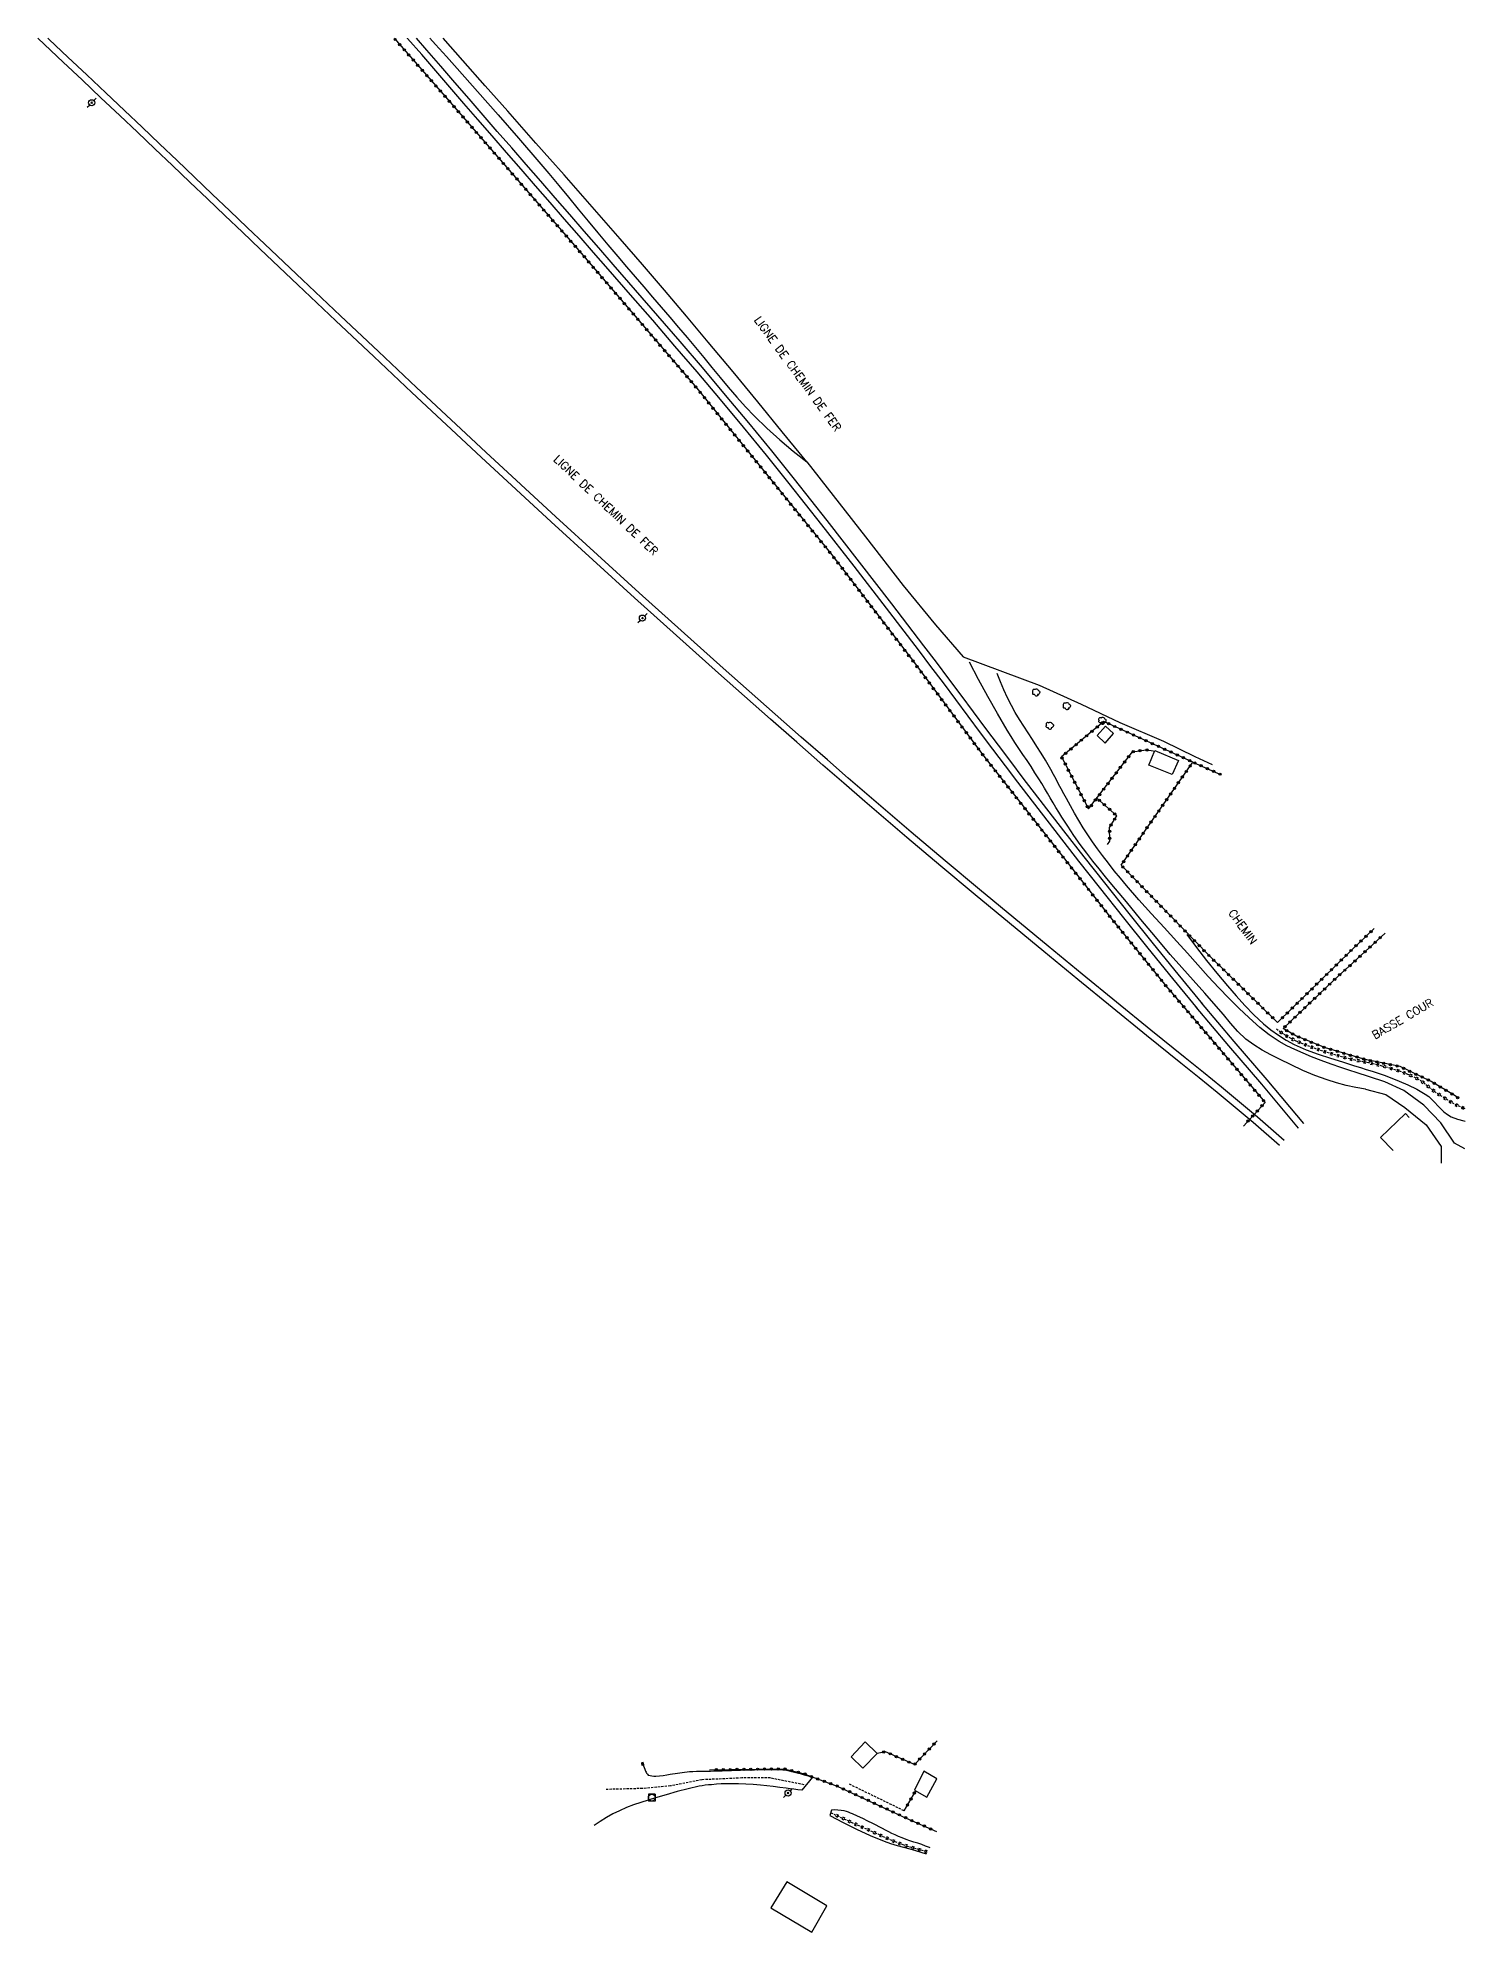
# Model space of a CAD drawing. Header units: millimetres. Extents: x 113000 to 114000, y 153000 to 154000.
# Drawn here: x 113687.9 to 114000, y 153585.7 to 154000.1 of the extents above; entities that cross this region are included whole.
import ezdxf
from ezdxf.enums import TextEntityAlignment as Align

# ---------------------------------------------------------------- set-up
doc = ezdxf.new("R2010")
doc.units = ezdxf.units.MM
doc.linetypes.add('DASHED', pattern=[0.75, 0.5, -0.25])
doc.layers.get('0').update_dxf_attribs({"linetype": 'CONTINUOUS'})
for name, color, linetype in [('W0001', 6, 'DASHED'), ('W0008', 7, 'CONTINUOUS'), ('W0017', 7, 'CONTINUOUS'), ('W0071', 7, 'CONTINUOUS'), ('W0101', 7, 'CONTINUOUS'), ('W0104', 1, 'CONTINUOUS'), ('W0112', 1, 'DASHED'), ('W0120', 7, 'CONTINUOUS'), ('W0211', 2, 'CONTINUOUS'), ('W0214', 2, 'CONTINUOUS'), ('W0220', 5, 'DASHED'), ('W0300', 7, 'CONTINUOUS'), ('W0323', 7, 'CONTINUOUS'), ('W0330', 7, 'CONTINUOUS'), ('W0401', 7, 'CONTINUOUS'), ('W0420', 7, 'CONTINUOUS'), ('W0473', 7, 'CONTINUOUS'), ('W0700', 7, 'CONTINUOUS'), ('W0989', 7, 'CONTINUOUS')]:
    doc.layers.add(name, color=color, linetype=linetype)
doc.styles.get("Standard").update_dxf_attribs({"font": 'romans.shx', "width": 0.85})

# ---------------------------------------------------------------- blocks, each defined once
blk = doc.blocks.new('T473')
for p, q in [((-0.166667, 0.166667), (0.166667, -0.166667)), ((-0.166667, -0.166667), (0.166667, 0.166667)), ((0.500001, 0.500001), (1.000002, 1.000002)), ((-1.000002, -1.000002), (-0.500001, -0.500001))]:
    blk.add_line(p, q)
blk.add_ellipse((0, 0), major_axis=(0.471405, 0.471405), ratio=1, start_param=5.4977871438, end_param=11.780972451)
blk = doc.blocks.new('T300')
for p, q in [((-0.8, 0.51), (-0.86, 0.34)), ((-0.86, 0.34), (-0.86, 0.17)), ((-0.86, 0.17), (-0.74, 0.06)), ((-0.69, 0.63), (-0.8, 0.51)), ((-0.8, -0.06), (-0.74, 0.06)), ((-0.74, 0.06), (-0.69, 0.11)), ((-0.57, 0.69), (-0.69, 0.63)), ((-0.46, 0.69), (-0.57, 0.69)), ((-0.29, 0.63), (-0.46, 0.69)), ((-0.29, 0.63), (-0.17, 0.74)), ((-0.23, 0.57), (-0.29, 0.63)), ((-0.17, 0.74), (-0.06, 0.8)), ((-0.06, 0.8), (0.06, 0.8)), ((0.06, 0.8), (0.23, 0.74)), ((0.23, 0.74), (0.34, 0.63)), ((0.34, 0.63), (0.4, 0.51)), ((0.46, 0.46), (0.34, 0.46)), ((0.4, 0.51), (0.4, 0.46)), ((0.57, 0.4), (0.46, 0.46)), ((0.57, 0.4), (0.69, 0.29)), ((0.69, 0.29), (0.74, 0.17)), ((0.74, 0.06), (0.69, -0.17)), ((0.74, 0.17), (0.74, 0.06)), ((-0.8, -0.17), (-0.8, -0.06)), ((-0.8, -0.23), (-0.8, -0.17)), ((-0.74, -0.34), (-0.8, -0.23)), ((-0.69, -0.4), (-0.74, -0.34)), ((-0.51, -0.46), (-0.69, -0.4)), ((-0.4, -0.46), (-0.51, -0.46)), ((-0.4, -0.46), (-0.34, -0.46)), ((-0.34, -0.46), (-0.34, -0.4)), ((-0.34, -0.51), (-0.34, -0.46)), ((-0.29, -0.63), (-0.34, -0.51)), ((-0.17, -0.74), (-0.29, -0.63)), ((-0.06, -0.8), (-0.17, -0.74)), ((0.06, -0.8), (-0.06, -0.8)), ((0.17, -0.74), (0.06, -0.8)), ((0.23, -0.69), (0.17, -0.74)), ((0.29, -0.46), (0.23, -0.46)), ((0.29, -0.63), (0.23, -0.69)), ((0.46, -0.4), (0.29, -0.46)), ((0.34, -0.51), (0.29, -0.63)), ((0.34, -0.51), (0.34, -0.46)), ((0.57, -0.34), (0.46, -0.4)), ((0.63, -0.29), (0.57, -0.34)), ((0.69, -0.17), (0.63, -0.29))]:
    blk.add_line(p, q)
blk = doc.blocks.new('T420')
for p, q in [((0.75, 0.75), (-0.75, 0.75)), ((-0.75, 0.75), (-0.75, -0.75)), ((0.75, 0.75), (0.75, -0.75)), ((0.75, -0.75), (-0.75, -0.75))]:
    blk.add_line(p, q)
blk.add_ellipse((0, 0), major_axis=(-0.53, 0.53), ratio=1, start_param=3.926991, end_param=10.210176)
blk = doc.blocks.new('T401')
for p, q in [((-0.3, 0.3), (0, 0.3)), ((-0.3, -0.25), (-0.3, 0.3)), ((-0.3, 0.15), (0, 0.15)), ((-0.3, 0), (0, 0)), ((0, 0.3), (0, -0.25)), ((-0.3, -0.15), (0, -0.15)), ((-0.3, -0.25), (-0.3, -0.3)), ((-0.3, -0.3), (0, -0.3)), ((0, -0.3), (0, -0.25))]:
    blk.add_line(p, q)
blk = doc.blocks.new('t323o')
at = {"color": 0, "linetype": 'Continuous'}
for radius in [0.25, 0.15]:
    blk.add_circle((0, 0), radius, dxfattribs=at)
blk = doc.blocks.new('t220o')
at = {"color": 0, "linetype": 'Continuous'}
for p, q in [((-0.25, 0.25), (0.25, 0.25)), ((-0.25, -0.25), (0.25, -0.25))]:
    blk.add_line(p, q, dxfattribs=at)

msp = doc.modelspace()

# ---------------------------------------------------------------- linework, layer by layer
at = {"layer": 'W0001'}
msp.add_lwpolyline([(113855.44, 153617.96), (113848.05, 153619.44), (113841.87, 153619.44), (113833.07, 153619.05), (113826.21, 153617.7), (113820.12, 153617.14), (113812.17, 153616.93)], dxfattribs=at)
at = {"layer": 'W0008'}
for points in [[(113820.28, 153622.43), (113820.34, 153622.13), (113820.45, 153621.73), (113820.59, 153621.34), (113820.76, 153620.96), (113820.88, 153620.73), (113821.02, 153620.51), (113821.18, 153620.29), (113821.35, 153620.09)], [(113854.98, 153616.76), (113854.11, 153616.87), (113853.24, 153616.98), (113852.37, 153617.09), (113851.5, 153617.2), (113850.11, 153617.39), (113848.72, 153617.57), (113847.32, 153617.75), (113845.93, 153617.89), (113844.31, 153618.01), (113842.7, 153618.1), (113841.08, 153618.16), (113839.46, 153618.18), (113838.4, 153618.17), (113837.33, 153618.13), (113836.27, 153618.07), (113835.2, 153617.98), (113834.52, 153617.92), (113833.85, 153617.84), (113833.17, 153617.75), (113832.5, 153617.63), (113830.08, 153617.1), (113827.68, 153616.47), (113825.3, 153615.79), (113822.93, 153615.08), (113821.33, 153614.6), (113819.74, 153614.11), (113818.15, 153613.57), (113816.6, 153612.95), (113815.11, 153612.29), (113813.65, 153611.58), (113812.22, 153610.79), (113810.85, 153609.93), (113809.53, 153609.05), (113809.53, 153609.05)], [(113821.35, 153620.09), (113821.77, 153619.99), (113822.19, 153619.92), (113822.61, 153619.87), (113823.03, 153619.85), (113823.83, 153619.89), (113824.61, 153620), (113825.4, 153620.14), (113826.18, 153620.26), (113826.7, 153620.33), (113827.23, 153620.41), (113827.75, 153620.49), (113828.28, 153620.57), (113828.8, 153620.65), (113829.33, 153620.72), (113829.86, 153620.78), (113830.39, 153620.83), (113831.15, 153620.88), (113831.92, 153620.92), (113832.68, 153620.94), (113833.45, 153620.95), (113834.21, 153620.96), (113834.98, 153620.97), (113835.74, 153620.98), (113836.51, 153621), (113837.52, 153621.03), (113838.54, 153621.07), (113839.55, 153621.1), (113840.56, 153621.14), (113841.58, 153621.17), (113842.59, 153621.2), (113843.61, 153621.23), (113844.62, 153621.25), (113845.83, 153621.27), (113847.04, 153621.28), (113848.25, 153621.29), (113849.47, 153621.28), (113849.92, 153621.27), (113850.37, 153621.27), (113850.83, 153621.25), (113851.28, 153621.2), (113851.88, 153621.1), (113852.48, 153620.95), (113853.07, 153620.79), (113853.66, 153620.64), (113854.57, 153620.4), (113855.47, 153620.15), (113856.37, 153619.89), (113857.26, 153619.62)], [(113857.26, 153619.62), (113854.98, 153616.76)]]:
    msp.add_lwpolyline(points, dxfattribs=at)
at = {"layer": 'W0017'}
for points in [[(113999.97, 153757.09), (113997.69, 153758.29), (113994.66, 153762.77), (113991.01, 153766.6), (113986.63, 153769.8), (113982.46, 153771.72), (113975.99, 153773.82), (113975.04, 153774.15)], [(113978.23, 153770.1), (113982.66, 153768.94), (113986.85, 153766.13), (113991.45, 153762.35), (113994.74, 153757.58), (113994.74, 153755.34), (113994.77, 153753.93)]]:
    msp.add_lwpolyline(points, dxfattribs=at)
at = {"layer": 'W0071'}
for points in [[(113978.23, 153770.1), (113976.1, 153770.48), (113973.99, 153770.95), (113971.9, 153771.5), (113969.84, 153772.15), (113967.16, 153773.12), (113964.54, 153774.22), (113961.96, 153775.42), (113959.41, 153776.69), (113957.51, 153777.66), (113955.62, 153778.67), (113953.78, 153779.79), (113952.05, 153781.07), (113950.27, 153782.73), (113948.67, 153784.57), (113947.14, 153786.45), (113945.58, 153788.29), (113943.06, 153791.11), (113940.53, 153793.93), (113938.02, 153796.76), (113935.53, 153799.61), (113932.31, 153803.41), (113929.11, 153807.23), (113925.94, 153811.07), (113922.78, 153814.91), (113921.38, 153816.6), (113919.99, 153818.28), (113918.61, 153819.98), (113917.28, 153821.71), (113915.85, 153823.66), (113914.47, 153825.63), (113913.12, 153827.63), (113911.79, 153829.65), (113911.15, 153830.68), (113910.51, 153831.72), (113909.89, 153832.77), (113909.28, 153833.82), (113908.67, 153834.88), (113908.05, 153835.93), (113907.43, 153836.97), (113906.79, 153838.01), (113905.94, 153839.35), (113905.08, 153840.67), (113904.2, 153841.99), (113903.32, 153843.31), (113902.44, 153844.62), (113901.57, 153845.95), (113900.71, 153847.28), (113899.88, 153848.63), (113897.72, 153852.31), (113895.61, 153856.02), (113893.58, 153859.76), (113891.6, 153863.55)], [(113975.04, 153774.15), (113972.85, 153774.83), (113970.68, 153775.57), (113968.53, 153776.37), (113966.4, 153777.22), (113964.59, 153777.97), (113962.8, 153778.76), (113961.04, 153779.61), (113959.32, 153780.56), (113958.22, 153781.26), (113957.15, 153782.01), (113956.12, 153782.81), (113955.11, 153783.63), (113952.78, 153785.7), (113950.53, 153787.85), (113948.35, 153790.06), (113946.18, 153792.3), (113943.83, 153794.79), (113941.53, 153797.33), (113939.26, 153799.89), (113936.97, 153802.44), (113934.2, 153805.47), (113931.41, 153808.49), (113928.64, 153811.54), (113925.95, 153814.64), (113924.61, 153816.26), (113923.29, 153817.89), (113922, 153819.55), (113920.74, 153821.22), (113919.63, 153822.72), (113918.55, 153824.23), (113917.49, 153825.77), (113916.46, 153827.32), (113915.51, 153828.88), (113914.6, 153830.47), (113913.71, 153832.07), (113912.82, 153833.67), (113912.24, 153834.72), (113911.67, 153835.78), (113911.1, 153836.84), (113910.54, 153837.9), (113909.98, 153838.96), (113909.4, 153840.02), (113908.82, 153841.07), (113908.22, 153842.12), (113907.32, 153843.62), (113906.38, 153845.11), (113905.42, 153846.58), (113904.45, 153848.04), (113903.49, 153849.51), (113902.55, 153851), (113901.64, 153852.51), (113900.79, 153854.05), (113899.93, 153855.75), (113899.12, 153857.48), (113898.38, 153859.24), (113897.7, 153861.02)]]:
    msp.add_lwpolyline(points, dxfattribs=at)
at = {"layer": 'W0101'}
for points in [[(113987.8, 153763.89), (113986.94, 153764.79), (113981.5, 153759.56), (113984.3, 153756.69)], [(113857.11, 153585.73), (113860.41, 153591.49), (113851.67, 153596.7), (113848.21, 153591.04)], [(113848.21, 153591.04), (113857.11, 153585.73)]]:
    msp.add_lwpolyline(points, dxfattribs=at)
at = {"layer": 'W0104'}
for points in [[(113921.29, 153845.79), (113923.12, 153847.95), (113921.35, 153849.51), (113919.55, 153847.45)], [(113932.14, 153844.17), (113937.31, 153842.01), (113935.93, 153838.97), (113930.84, 153841.02)], [(113868.31, 153621.58), (113871.41, 153624.82), (113868.81, 153627.32), (113865.71, 153624.1)], [(113882.3, 153615.23), (113884.45, 153619.26), (113881.64, 153620.91), (113879.57, 153616.78)]]:
    msp.add_lwpolyline(points, close=True, dxfattribs=at)
at = {"layer": 'W0112'}
msp.add_lwpolyline([(113877.3, 153612.26), (113865.3, 153618.1)], dxfattribs=at)
at = {"layer": 'W0120'}
msp.add_lwpolyline([(113861.47, 153612.42), (113861.08, 153611.27)], dxfattribs=at)
at = {"layer": 'W0211'}
for points in [[(113856.04, 153907.34), (113850.69, 153913.92), (113845.31, 153920.48), (113839.91, 153927.02), (113834.48, 153933.53), (113829.7, 153939.22), (113824.9, 153944.88), (113820.08, 153950.53), (113815.23, 153956.15), (113812.18, 153959.66), (113809.12, 153963.15), (113806.04, 153966.64), (113802.96, 153970.12), (113799.88, 153973.59), (113796.8, 153977.07), (113793.72, 153980.54), (113790.64, 153984.02), (113785.74, 153989.57), (113780.84, 153995.11), (113776.52, 154000)], [(113939.15, 153803.98), (113941.28, 153801.09), (113943.47, 153798.25), (113945.73, 153795.46), (113948.05, 153792.73), (113949.93, 153790.57), (113951.83, 153788.42), (113953.82, 153786.35), (113955.94, 153784.41), (113957.52, 153783.13), (113959.16, 153781.94), (113960.87, 153780.85), (113962.64, 153779.86), (113965.21, 153778.71), (113967.86, 153777.77), (113970.53, 153776.93), (113973.18, 153776.07), (113974.48, 153775.64), (113975.79, 153775.23), (113977.09, 153774.83), (113978.4, 153774.44), (113979.71, 153774.04), (113981.01, 153773.62), (113982.3, 153773.17), (113983.58, 153772.69), (113985.55, 153771.9), (113987.51, 153771.07), (113989.44, 153770.14), (113991.28, 153769.06), (113992.04, 153768.49), (113992.73, 153767.85), (113993.39, 153767.18), (113994.02, 153766.49), (113994.68, 153765.8), (113995.37, 153765.15), (113996.13, 153764.56), (113996.96, 153764.07), (113998.31, 153763.53), (113999.72, 153763.18), (114000, 153763.15)], [(113861.08, 153611.27), (113863.97, 153609.69), (113866.92, 153608.22), (113869.92, 153606.86), (113872.97, 153605.61), (113874.36, 153605.13), (113875.77, 153604.71), (113877.18, 153604.32), (113878.59, 153603.92), (113879.8, 153603.56), (113881.01, 153603.2), (113882.18, 153602.86)], [(113883.02, 153604.18), (113882.87, 153604.24), (113882.03, 153604.56), (113881.18, 153604.87), (113880.32, 153605.15), (113879.46, 153605.43), (113878.6, 153605.72), (113877.75, 153606.01), (113876.9, 153606.32), (113876.06, 153606.66), (113875.35, 153606.98), (113874.65, 153607.32), (113873.95, 153607.67), (113873.26, 153608.03), (113872.57, 153608.39), (113871.88, 153608.76), (113871.18, 153609.11), (113870.49, 153609.46), (113869.38, 153610), (113868.27, 153610.55), (113867.15, 153611.07), (113866.02, 153611.57), (113865.59, 153611.75), (113865.15, 153611.94), (113864.7, 153612.1), (113864.23, 153612.23), (113863.55, 153612.35), (113862.86, 153612.42), (113862.16, 153612.44), (113861.47, 153612.42)]]:
    msp.add_lwpolyline(points, dxfattribs=at)
at = {"layer": 'W0214'}
msp.add_lwpolyline([(113773.58, 154000), (113774.85, 153998.63), (113777.22, 153996.04), (113779.57, 153993.42), (113784.06, 153988.33), (113788.55, 153983.23), (113793.02, 153978.12), (113797.45, 153972.97), (113799.63, 153970.4), (113801.79, 153967.81), (113803.94, 153965.22), (113806.08, 153962.62), (113808.23, 153960.02), (113810.37, 153957.42), (113812.53, 153954.83), (113814.7, 153952.24), (113816.59, 153950.02), (113818.48, 153947.8), (113820.38, 153945.59), (113822.29, 153943.38), (113824.19, 153941.17), (113826.1, 153938.96), (113828, 153936.75), (113829.9, 153934.54), (113831.72, 153932.38), (113833.51, 153930.2), (113835.29, 153928.01), (113837.08, 153925.82), (113838.88, 153923.65), (113840.72, 153921.51), (113842.61, 153919.41), (113844.57, 153917.36), (113847.3, 153914.7), (113850.12, 153912.14), (113853.04, 153909.69), (113856.04, 153907.34)], dxfattribs=at)
at = {"layer": 'W0220'}
for points in [[(114000, 153765.85), (113999.66, 153765.96), (113998.24, 153766.56), (113996.89, 153767.29), (113995.59, 153768.09), (113994.3, 153768.91), (113993.66, 153769.34), (113993.04, 153769.81), (113992.44, 153770.28), (113991.84, 153770.77), (113991.23, 153771.25), (113990.6, 153771.71), (113989.96, 153772.14), (113989.28, 153772.53), (113987.5, 153773.36), (113985.64, 153774.04), (113983.77, 153774.62), (113981.89, 153775.16), (113980.91, 153775.42), (113979.92, 153775.65), (113978.92, 153775.86), (113977.93, 153776.06), (113976.93, 153776.25), (113975.94, 153776.45), (113974.95, 153776.67), (113973.96, 153776.92), (113971.78, 153777.53), (113969.6, 153778.19), (113967.45, 153778.91), (113965.32, 153779.7), (113964.18, 153780.16), (113963.06, 153780.65), (113961.96, 153781.19), (113960.88, 153781.78), (113960.29, 153782.14), (113959.71, 153782.54), (113959.15, 153782.96), (113958.61, 153783.4)], [(113861.28, 153611.85), (113863.49, 153610.82), (113865.71, 153609.8), (113867.94, 153608.8), (113870.18, 153607.8), (113871.87, 153607.05), (113873.56, 153606.28), (113875.27, 153605.55), (113877.01, 153604.88), (113877.79, 153604.61), (113878.59, 153604.37), (113879.38, 153604.14), (113880.18, 153603.92), (113880.98, 153603.71), (113881.79, 153603.5), (113882.46, 153603.31)]]:
    msp.add_lwpolyline(points, dxfattribs=at)
at = {"layer": 'W0323'}
for points in [[(113765.79, 154000), (113778.51, 153985.48), (113806.68, 153953.01), (113831.98, 153923.48), (113861.53, 153886.98), (113879.34, 153863.65), (113894.46, 153843.33), (113906.24, 153828.29), (113922.74, 153807.32), (113934.59, 153792.71), (113956.25, 153767.2), (113951.52, 153762.06)], [(113940.46, 153841.67), (113921.01, 153850.54), (113911.71, 153842.81), (113917.67, 153831.42), (113927.25, 153843.93), (113930.29, 153844.33), (113931.89, 153844.12)], [(113958.99, 153784.7), (113943.85, 153799.47), (113924.77, 153819.13), (113940.46, 153841.67), (113946.66, 153838.9)], [(113921.81, 153823.65), (113922.31, 153824.4), (113922.24, 153827.35), (113923.83, 153829.93), (113919.49, 153833.79)], [(113980.12, 153805.23), (113975.08, 153800.46)], [(113958.99, 153784.7), (113975.08, 153800.46)], [(113998.43, 153768.19), (113997.86, 153768.65), (113992.58, 153771.81), (113985.77, 153775.05), (113978.18, 153776.61), (113969.46, 153779.14), (113962.98, 153781.77), (113960.18, 153783.41), (113971.17, 153793.83), (113982.54, 153804.27)], [(113884.56, 153627.6), (113879.61, 153622.36), (113873.28, 153625.17), (113871.41, 153624.82)], [(113834.79, 153621.24), (113839.05, 153621.28), (113851.13, 153621.45), (113855.27, 153620.42), (113862.69, 153617.68), (113877.78, 153610.68), (113884.42, 153607.71)], [(113877.3, 153612.26), (113879.85, 153616.62)]]:
    msp.add_lwpolyline(points, dxfattribs=at)
at = {"layer": 'W0330'}
for points in [[(113856.04, 153907.34), (113868.87, 153890.91), (113877.15, 153880.27), (113884.16, 153871.68), (113890.24, 153864.71), (113906.86, 153858.51), (113916.05, 153854.32), (113924.53, 153850.35), (113934.06, 153846.21), (113940.89, 153842.89)], [(113940.89, 153842.89), (113944.7, 153841.16)]]:
    msp.add_lwpolyline(points, dxfattribs=at)
at = {"layer": 'W0700'}
for points in [[(113937.82, 153775.8), (113930.31, 153781.87), (113922.81, 153787.96), (113915.33, 153794.08), (113907.87, 153800.21), (113900.35, 153806.42), (113892.84, 153812.64), (113885.36, 153818.88), (113877.91, 153825.17), (113873.3, 153829.1), (113868.7, 153833.06), (113864.12, 153837.04), (113859.55, 153841.02), (113853.83, 153846.02), (113848.13, 153851.03), (113842.43, 153856.05), (113836.76, 153861.1), (113827.56, 153869.33), (113818.38, 153877.6), (113809.23, 153885.9), (113800.11, 153894.23), (113792.47, 153901.27), (113784.86, 153908.34), (113777.27, 153915.43), (113769.69, 153922.54), (113761.36, 153930.36), (113753.06, 153938.2), (113744.76, 153946.05), (113736.47, 153953.9), (113732.64, 153957.55), (113728.8, 153961.2), (113724.97, 153964.85), (113721.14, 153968.5), (113717.32, 153972.15), (113713.49, 153975.8), (113709.65, 153979.45), (113705.81, 153983.09), (113701.69, 153986.99), (113697.57, 153990.89), (113693.44, 153994.78), (113689.32, 153998.67), (113687.9, 154000)], [(113938.76, 153776.96), (113931.25, 153783.04), (113923.76, 153789.13), (113916.28, 153795.24), (113908.82, 153801.37), (113901.31, 153807.57), (113893.81, 153813.79), (113886.33, 153820.03), (113878.88, 153826.31), (113874.27, 153830.25), (113869.68, 153834.2), (113865.11, 153838.17), (113860.54, 153842.15), (113854.82, 153847.15), (113849.12, 153852.15), (113843.43, 153857.17), (113837.76, 153862.22), (113828.56, 153870.45), (113819.39, 153878.71), (113810.24, 153887), (113801.13, 153895.33), (113793.49, 153902.37), (113785.88, 153909.44), (113778.29, 153916.53), (113770.71, 153923.63), (113762.39, 153931.45), (113754.09, 153939.29), (113745.79, 153947.14), (113737.51, 153954.99), (113733.67, 153958.64), (113729.84, 153962.28), (113726.01, 153965.93), (113722.18, 153969.59), (113718.35, 153973.24), (113714.52, 153976.89), (113710.68, 153980.54), (113706.85, 153984.18), (113702.73, 153988.08), (113698.6, 153991.97), (113694.48, 153995.87), (113690.35, 153999.76), (113690.09, 154000)], [(113941.47, 153787.73), (113936.07, 153794.33), (113930.71, 153800.97), (113925.37, 153807.62), (113920.06, 153814.3), (113915.55, 153820.01), (113911.08, 153825.74), (113906.62, 153831.49), (113902.19, 153837.26), (113899.46, 153840.86), (113896.74, 153844.48), (113894.03, 153848.1), (113891.33, 153851.73), (113888.63, 153855.36), (113885.92, 153858.98), (113883.2, 153862.59), (113880.46, 153866.19), (113873.46, 153875.35), (113866.42, 153884.49), (113859.33, 153893.59), (113852.17, 153902.63), (113847.2, 153908.78), (113842.19, 153914.9), (113837.14, 153920.97), (113832.05, 153927.02), (113827.22, 153932.68), (113822.35, 153938.3), (113817.47, 153943.91), (113812.59, 153949.51), (113809.42, 153953.16), (113806.25, 153956.8), (113803.08, 153960.45), (113799.9, 153964.09), (113796.73, 153967.73), (113793.56, 153971.37), (113790.39, 153975.01), (113787.22, 153978.66), (113784.14, 153982.21), (113781.06, 153985.76), (113777.98, 153989.32), (113774.9, 153992.87), (113771.83, 153996.43), (113768.75, 153999.98), (113768.74, 154000)], [(113942.63, 153788.68), (113937.24, 153795.28), (113931.87, 153801.91), (113926.54, 153808.56), (113921.23, 153815.23), (113916.73, 153820.94), (113912.26, 153826.66), (113907.81, 153832.41), (113903.39, 153838.17), (113900.65, 153841.78), (113897.93, 153845.39), (113895.22, 153849.01), (113892.52, 153852.64), (113889.82, 153856.27), (113887.11, 153859.89), (113884.39, 153863.5), (113881.66, 153867.1), (113874.64, 153876.27), (113867.6, 153885.42), (113860.51, 153894.52), (113853.34, 153903.57), (113848.37, 153909.73), (113843.35, 153915.85), (113838.29, 153921.93), (113833.2, 153927.99), (113828.37, 153933.65), (113823.49, 153939.28), (113818.6, 153944.89), (113813.72, 153950.5), (113810.55, 153954.14), (113807.38, 153957.79), (113804.21, 153961.43), (113801.04, 153965.07), (113797.86, 153968.71), (113794.69, 153972.35), (113791.52, 153976), (113788.35, 153979.64), (113785.27, 153983.19), (113782.19, 153986.75), (113779.11, 153990.3), (113776.04, 153993.86), (113772.96, 153997.41), (113770.72, 154000)], [(113963.58, 153761.61), (113963.58, 153761.61), (113955.57, 153771.2), (113948.36, 153779.6), (113941.2, 153788.04)], [(113964.7, 153762.61), (113964.7, 153762.61), (113956.7, 153772.17), (113949.5, 153780.57), (113942.35, 153789.01)], [(113959.41, 153757.77), (113953.63, 153762.85), (113949.73, 153766.13), (113945.79, 153769.39), (113941.82, 153772.6), (113937.83, 153775.79)], [(113960.4, 153758.89), (113954.6, 153763.99), (113950.69, 153767.29), (113946.74, 153770.55), (113942.76, 153773.77), (113938.76, 153776.96)]]:
    msp.add_lwpolyline(points, dxfattribs=at)

# ---------------------------------------------------------------- block references
at = {"layer": 'W0220'}
for p, rotation in [((113959.79, 153782.48), 145.7333154567939), ((113961.06, 153781.68), 151.2782798661312), ((113962.38, 153780.98), 154.1853271753536), ((113963.75, 153780.35), 156.4025872552712), ((113965.13, 153779.78), 157.9281827847438), ((113966.53, 153779.25), 159.602776785357), ((113967.95, 153778.74), 161.5550509850559), ((113969.37, 153778.27), 161.5550509850559), ((113970.8, 153777.83), 163.1243139280891), ((113972.24, 153777.4), 164.3101565031984), ((113973.68, 153777), 164.3101565031984), ((113975.14, 153776.63), 167.4377921286371), ((113976.61, 153776.31), 168.5497138862668), ((113978.08, 153776.03), 168.9980683075818), ((113979.55, 153775.73), 168.2242526247686), ((113981.01, 153775.4), 165.0150841116778), ((113982.46, 153775), 163.8506829758091), ((113983.9, 153774.58), 162.8342178272034), ((113985.33, 153774.14), 162.8342178272034), ((113986.74, 153773.64), 159.9142092303583), ((113988.13, 153773.07), 155.1091838861947), ((113989.48, 153772.42), 150.1588295522732), ((113990.74, 153771.61), 143.4381469410274), ((113991.93, 153770.69), 141.0604873840192), ((113993.1, 153769.76), 143.3395965435786), ((113994.33, 153768.9), 147.5316663476917), ((113995.6, 153768.09), 148.2914547303307), ((113996.87, 153767.3), 148.2914547303307), ((113998.19, 153766.59), 151.501745192667), ((113999.57, 153766), 157.1290088686362), ((113862.64, 153611.22), 335.0812665221781), ((113864, 153610.59), 335.3997272162869), ((113865.36, 153609.96), 335.3997272162869), ((113866.73, 153609.34), 335.7181864936326), ((113868.1, 153608.73), 336.0366443553057), ((113869.47, 153608.12), 336.0366443553057), ((113870.84, 153607.51), 335.8668004577996), ((113872.21, 153606.89), 335.7088370272967), ((113873.57, 153606.28), 336.7540334103004), ((113874.95, 153605.69), 336.7540334103004), ((113876.35, 153605.13), 338.9997138874523), ((113877.76, 153604.63), 341.2244448854737), ((113879.19, 153604.19), 343.9658175041129), ((113880.64, 153603.8), 345.1468750170481), ((113882.09, 153603.41), 344.5832057092547)]:
    msp.add_blockref('t220o', p, dxfattribs=dict(at, rotation=rotation))
at = {"layer": 'W0300'}
for p in [(113906.24, 153856.88), (113912.95, 153853.89), (113909.22, 153849.62), (113920.72, 153850.69)]:
    msp.add_blockref('T300', p, dxfattribs=at)
at = {"layer": 'W0323'}
for p, rotation in [((113766.03, 153999.73), 311.21632737786), ((113767.02, 153998.6), 311.21632737786), ((113768.01, 153997.47), 311.21632737786), ((113768.99, 153996.34), 311.21632737786), ((113769.98, 153995.22), 311.21632737786), ((113770.97, 153994.09), 311.21632737786), ((113771.96, 153992.96), 311.21632737786), ((113772.95, 153991.83), 311.21632737786), ((113773.94, 153990.7), 311.21632737786), ((113774.92, 153989.57), 311.21632737786), ((113775.91, 153988.45), 311.21632737786), ((113776.9, 153987.32), 311.21632737786), ((113777.89, 153986.19), 311.21632737786), ((113778.88, 153985.06), 310.9413815879887), ((113779.86, 153983.93), 310.9413815879887), ((113780.84, 153982.79), 310.9413815879887), ((113781.82, 153981.66), 310.9413815879887), ((113782.81, 153980.53), 310.9413815879887), ((113783.79, 153979.39), 310.9413815879887), ((113784.77, 153978.26), 310.9413815879887), ((113785.76, 153977.13), 310.9413815879887), ((113786.74, 153975.99), 310.9413815879887), ((113787.72, 153974.86), 310.9413815879887), ((113788.71, 153973.73), 310.9413815879887), ((113789.69, 153972.6), 310.9413815879887), ((113790.67, 153971.46), 310.9413815879887), ((113791.65, 153970.33), 310.9413815879887), ((113792.64, 153969.2), 310.9413815879887), ((113793.62, 153968.06), 310.9413815879887), ((113794.6, 153966.93), 310.9413815879887), ((113795.59, 153965.8), 310.9413815879887), ((113796.57, 153964.66), 310.9413815879887), ((113797.55, 153963.53), 310.9413815879887), ((113798.53, 153962.4), 310.9413815879887), ((113799.52, 153961.26), 310.9413815879887), ((113800.5, 153960.13), 310.9413815879887), ((113801.48, 153959), 310.9413815879887), ((113802.47, 153957.87), 310.9413815879887), ((113803.45, 153956.73), 310.9413815879887), ((113804.43, 153955.6), 310.9413815879887), ((113805.42, 153954.47), 310.9413815879887), ((113806.4, 153953.33), 310.9413815879887), ((113807.38, 153952.2), 310.5857939240743), ((113808.35, 153951.06), 310.5857939240743), ((113809.33, 153949.92), 310.5857939240743), ((113810.3, 153948.78), 310.5857939240743), ((113811.28, 153947.64), 310.5857939240743), ((113812.26, 153946.5), 310.5857939240743), ((113813.23, 153945.36), 310.5857939240743), ((113814.21, 153944.22), 310.5857939240743), ((113815.18, 153943.08), 310.5857939240743), ((113816.16, 153941.94), 310.5857939240743), ((113817.13, 153940.8), 310.5857939240743), ((113818.11, 153939.67), 310.5857939240743), ((113819.09, 153938.53), 310.5857939240743), ((113820.06, 153937.39), 310.5857939240743), ((113821.04, 153936.25), 310.5857939240743), ((113822.01, 153935.11), 310.5857939240743), ((113822.99, 153933.97), 310.5857939240743), ((113823.97, 153932.83), 310.5857939240743), ((113824.94, 153931.69), 310.5857939240743), ((113825.92, 153930.55), 310.5857939240743), ((113826.89, 153929.41), 310.5857939240743), ((113827.87, 153928.27), 310.5857939240743), ((113828.85, 153927.13), 310.5857939240743), ((113829.82, 153926), 310.5857939240743), ((113830.8, 153924.86), 310.5857939240743), ((113831.77, 153923.72), 310.5857939240743), ((113832.72, 153922.56), 308.990768268567), ((113833.67, 153921.39), 308.990768268567), ((113834.61, 153920.23), 308.990768268567), ((113835.55, 153919.06), 308.990768268567), ((113836.5, 153917.89), 308.990768268567), ((113837.44, 153916.73), 308.990768268567), ((113838.39, 153915.56), 308.990768268567), ((113839.33, 153914.4), 308.990768268567), ((113840.27, 153913.23), 308.990768268567), ((113841.22, 153912.06), 308.990768268567), ((113842.16, 153910.9), 308.990768268567), ((113843.11, 153909.73), 308.990768268567), ((113844.05, 153908.57), 308.990768268567), ((113844.99, 153907.4), 308.990768268567), ((113845.94, 153906.23), 308.990768268567), ((113846.88, 153905.07), 308.990768268567), ((113847.82, 153903.9), 308.990768268567), ((113848.77, 153902.74), 308.990768268567), ((113849.71, 153901.57), 308.990768268567), ((113850.66, 153900.41), 308.990768268567), ((113851.6, 153899.24), 308.990768268567), ((113852.54, 153898.07), 308.990768268567), ((113853.49, 153896.91), 308.990768268567), ((113854.43, 153895.74), 308.990768268567), ((113855.37, 153894.58), 308.990768268567), ((113856.32, 153893.41), 308.990768268567), ((113857.26, 153892.24), 308.990768268567), ((113858.21, 153891.08), 308.990768268567), ((113859.15, 153889.91), 308.990768268567), ((113860.09, 153888.75), 308.990768268567), ((113861.04, 153887.58), 308.990768268567), ((113861.96, 153886.4), 307.3641308789911), ((113862.88, 153885.21), 307.3641308789911), ((113863.79, 153884.02), 307.3641308789911), ((113864.7, 153882.83), 307.3641308789911), ((113865.61, 153881.63), 307.3641308789911), ((113866.52, 153880.44), 307.3641308789911), ((113867.43, 153879.25), 307.3641308789911), ((113868.34, 153878.06), 307.3641308789911), ((113869.25, 153876.86), 307.3641308789911), ((113870.16, 153875.67), 307.3641308789911), ((113871.07, 153874.48), 307.3641308789911), ((113871.98, 153873.29), 307.3641308789911), ((113872.89, 153872.1), 307.3641308789911), ((113873.8, 153870.9), 307.3641308789911), ((113874.71, 153869.71), 307.3641308789911), ((113875.62, 153868.52), 307.3641308789911), ((113876.53, 153867.33), 307.3641308789911), ((113877.44, 153866.14), 307.3641308789911), ((113878.35, 153864.94), 307.3641308789911), ((113879.26, 153863.75), 307.3641308789911), ((113880.16, 153862.55), 306.6626919936644), ((113881.05, 153861.35), 306.6626919936644), ((113881.95, 153860.14), 306.6626919936644), ((113882.84, 153858.94), 306.6626919936644), ((113883.74, 153857.74), 306.6626919936644), ((113884.64, 153856.53), 306.6626919936644), ((113885.53, 153855.33), 306.6626919936644), ((113886.43, 153854.13), 306.6626919936644), ((113887.32, 153852.92), 306.6626919936644), ((113888.22, 153851.72), 306.6626919936644), ((113889.11, 153850.52), 306.6626919936644), ((113920.72, 153850.29), 219.7072614256472), ((113922.03, 153850.08), 155.4939220484065), ((113890.01, 153849.31), 306.6626919936644), ((113890.91, 153848.11), 306.6626919936644), ((113891.8, 153846.91), 306.6626919936644), ((113892.7, 153845.7), 306.6626919936644), ((113916.1, 153846.46), 219.7072614256472), ((113917.25, 153847.41), 219.7072614256472), ((113918.41, 153848.37), 219.7072614256472), ((113919.56, 153849.33), 219.7072614256472), ((113923.39, 153849.45), 155.4939220484065), ((113924.76, 153848.83), 155.4939220484065), ((113926.12, 153848.21), 155.4939220484065), ((113927.49, 153847.59), 155.4939220484065), ((113928.85, 153846.97), 155.4939220484065), ((113930.22, 153846.34), 155.4939220484065), ((113931.58, 153845.72), 155.4939220484065), ((113893.59, 153844.5), 306.6626919936644), ((113894.49, 153843.3), 308.0699479414097), ((113895.41, 153842.12), 308.0699479414097), ((113911.85, 153842.55), 297.5873342415759), ((113912.64, 153843.58), 219.7072614256472), ((113913.79, 153844.54), 219.7072614256472), ((113914.95, 153845.5), 219.7072614256472), ((113925.54, 153841.69), 52.56354877921912), ((113926.45, 153842.88), 52.56354877921912), ((113927.43, 153843.95), 7.511940596973044), ((113928.92, 153844.15), 7.511940596973044), ((113930.41, 153844.31), 352.6816254112528), ((113932.95, 153845.1), 155.4939220484065), ((113934.31, 153844.48), 155.4939220484065), ((113935.68, 153843.85), 155.4939220484065), ((113937.04, 153843.23), 155.4939220484065), ((113938.4, 153842.61), 155.4939220484065), ((113939.77, 153841.99), 155.4939220484065), ((113896.34, 153840.94), 308.0699479414097), ((113897.26, 153839.75), 308.0699479414097), ((113898.19, 153838.57), 308.0699479414097), ((113899.11, 153837.39), 308.0699479414097), ((113912.55, 153841.22), 297.5873342415759), ((113913.24, 153839.89), 297.5873342415759), ((113913.94, 153838.56), 297.5873342415759), ((113922.8, 153838.12), 52.56354877921912), ((113923.71, 153839.31), 52.56354877921912), ((113924.62, 153840.5), 52.56354877921912), ((113938.17, 153838.38), 55.1614394391861), ((113939.02, 153839.61), 55.1614394391861), ((113939.88, 153840.84), 55.1614394391861), ((113940.9, 153841.47), 335.8831042640205), ((113942.27, 153840.86), 335.8831042640205), ((113943.64, 153840.25), 335.8831042640205), ((113945.01, 153839.64), 335.8831042640205), ((113946.38, 153839.02), 335.8831042640205), ((113900.04, 153836.21), 308.0699479414097), ((113900.96, 153835.03), 308.0699479414097), ((113901.89, 153833.85), 308.0699479414097), ((113914.63, 153837.23), 297.5873342415759), ((113915.33, 153835.9), 297.5873342415759), ((113916.02, 153834.57), 297.5873342415759), ((113916.72, 153833.24), 297.5873342415759), ((113919.15, 153833.36), 52.56354877921912), ((113920.01, 153833.33), 138.3754651862779), ((113920.07, 153834.55), 52.56354877921912), ((113920.98, 153835.74), 52.56354877921912), ((113921.89, 153836.93), 52.56354877921912), ((113934.74, 153833.45), 55.1614394391861), ((113935.6, 153834.68), 55.1614394391861), ((113936.45, 153835.91), 55.1614394391861), ((113937.31, 153837.14), 55.1614394391861), ((113902.81, 153832.67), 308.0699479414097), ((113903.74, 153831.49), 308.0699479414097), ((113904.66, 153830.31), 308.0699479414097), ((113905.59, 153829.13), 308.0699479414097), ((113917.41, 153831.91), 297.5873342415759), ((113918.24, 153832.16), 52.56354877921912), ((113921.13, 153832.33), 138.3754651862779), ((113922.25, 153831.33), 138.3754651862779), ((113923.38, 153830.34), 138.3754651862779), ((113923.37, 153829.18), 58.18695101717273), ((113932.17, 153829.76), 55.1614394391861), ((113933.03, 153830.99), 55.1614394391861), ((113933.88, 153832.22), 55.1614394391861), ((113906.51, 153827.95), 308.1983532044096), ((113907.44, 153826.77), 308.1983532044096), ((113908.37, 153825.59), 308.1983532044096), ((113922.26, 153826.5), 91.53140056647338), ((113922.57, 153827.9), 58.18695101717273), ((113929.6, 153826.06), 55.1614394391861), ((113930.46, 153827.29), 55.1614394391861), ((113931.31, 153828.53), 55.1614394391861), ((113909.3, 153824.41), 308.1983532044096), ((113910.22, 153823.23), 308.1983532044096), ((113911.15, 153822.05), 308.1983532044096), ((113912.08, 153820.87), 308.1983532044096), ((113922.3, 153825), 91.53140056647338), ((113926.17, 153821.14), 55.1614394391861), ((113927.03, 153822.37), 55.1614394391861), ((113927.88, 153823.6), 55.1614394391861), ((113928.74, 153824.83), 55.1614394391861), ((113913.01, 153819.69), 308.1983532044096), ((113913.93, 153818.52), 308.1983532044096), ((113914.86, 153817.34), 308.1983532044096), ((113925.15, 153818.73), 134.1436224109304), ((113925.31, 153819.91), 55.1614394391861), ((113926.2, 153817.66), 134.1436224109304), ((113915.79, 153816.16), 308.1983532044096), ((113916.72, 153814.98), 308.1983532044096), ((113917.64, 153813.8), 308.1983532044096), ((113918.57, 153812.62), 308.1983532044096), ((113927.24, 153816.58), 134.1436224109304), ((113928.29, 153815.5), 134.1436224109304), ((113929.33, 153814.43), 134.1436224109304), ((113930.38, 153813.35), 134.1436224109304), ((113919.5, 153811.44), 308.1983532044096), ((113920.43, 153810.26), 308.1983532044096), ((113921.36, 153809.09), 308.1983532044096), ((113931.42, 153812.28), 134.1436224109304), ((113932.47, 153811.2), 134.1436224109304), ((113933.51, 153810.12), 134.1436224109304), ((113934.56, 153809.05), 134.1436224109304), ((113922.28, 153807.91), 308.1983532044096), ((113923.22, 153806.73), 309.0256019927265), ((113924.16, 153805.57), 309.0256019927265), ((113925.11, 153804.4), 309.0256019927265), ((113935.6, 153807.97), 134.1436224109304), ((113936.65, 153806.89), 134.1436224109304), ((113937.69, 153805.82), 134.1436224109304), ((113938.73, 153804.74), 134.1436224109304), ((113979.44, 153804.59), 223.4177695085451), ((113926.05, 153803.24), 309.0256019927265), ((113927, 153802.07), 309.0256019927265), ((113927.94, 153800.91), 309.0256019927265), ((113939.78, 153803.66), 134.1436224109304), ((113940.82, 153802.59), 134.1436224109304), ((113941.87, 153801.51), 134.1436224109304), ((113942.91, 153800.43), 134.1436224109304), ((113975.06, 153800.45), 44.42432703847811), ((113976.17, 153801.49), 223.4177695085451), ((113977.26, 153802.52), 223.4177695085451), ((113978.12, 153800.21), 42.56147115118644), ((113978.35, 153803.55), 223.4177695085451), ((113979.23, 153801.22), 42.56147115118644), ((113980.33, 153802.24), 42.56147115118644), ((113981.43, 153803.25), 42.56147115118644), ((113928.89, 153799.74), 309.0256019927265), ((113929.83, 153798.58), 309.0256019927265), ((113930.77, 153797.41), 309.0256019927265), ((113931.72, 153796.25), 309.0256019927265), ((113943.96, 153799.36), 135.7123782228168), ((113945.04, 153798.31), 135.7123782228168), ((113946.11, 153797.27), 135.7123782228168), ((113947.18, 153796.22), 135.7123782228168), ((113970.78, 153796.25), 44.42432703847811), ((113971.85, 153797.3), 44.42432703847811), ((113972.92, 153798.35), 44.42432703847811), ((113973.7, 153796.15), 42.56147115118644), ((113973.99, 153799.4), 44.42432703847811), ((113974.81, 153797.16), 42.56147115118644), ((113975.91, 153798.18), 42.56147115118644), ((113977.02, 153799.19), 42.56147115118644), ((113932.66, 153795.08), 309.0256019927265), ((113933.61, 153793.92), 309.0256019927265), ((113934.55, 153792.75), 309.0256019927265), ((113948.26, 153795.17), 135.7123782228168), ((113949.33, 153794.12), 135.7123782228168), ((113950.4, 153793.08), 135.7123782228168), ((113951.48, 153792.03), 135.7123782228168), ((113966.49, 153792.05), 44.42432703847811), ((113967.56, 153793.1), 44.42432703847811), ((113968.64, 153794.15), 44.42432703847811), ((113969.31, 153792.06), 43.46384335488752), ((113969.71, 153795.2), 44.42432703847811), ((113970.4, 153793.09), 43.46384335488752), ((113971.49, 153794.12), 42.56147115118644), ((113972.6, 153795.14), 42.56147115118644), ((113935.52, 153791.61), 310.3322552801311), ((113936.49, 153790.46), 310.3322552801311), ((113937.46, 153789.32), 310.3322552801311), ((113938.44, 153788.18), 310.3322552801311), ((113952.55, 153790.98), 135.7123782228168), ((113953.63, 153789.93), 135.7123782228168), ((113954.7, 153788.89), 135.7123782228168), ((113955.77, 153787.84), 135.7123782228168), ((113962.21, 153787.85), 44.42432703847811), ((113963.28, 153788.9), 44.42432703847811), ((113964.35, 153789.95), 44.42432703847811), ((113964.95, 153787.93), 43.46384335488752), ((113965.42, 153791), 44.42432703847811), ((113966.04, 153788.97), 43.46384335488752), ((113967.13, 153790), 43.46384335488752), ((113968.22, 153791.03), 43.46384335488752), ((113939.41, 153787.03), 310.3322552801311), ((113940.38, 153785.89), 310.3322552801311), ((113941.35, 153784.75), 310.3322552801311), ((113942.32, 153783.6), 310.3322552801311), ((113956.85, 153786.79), 135.7123782228168), ((113957.92, 153785.75), 135.7123782228168), ((113960.07, 153785.75), 44.42432703847811), ((113960.6, 153783.81), 43.46384335488752), ((113961.14, 153786.8), 44.42432703847811), ((113961.69, 153784.84), 43.46384335488752), ((113962.78, 153785.87), 43.46384335488752), ((113963.87, 153786.9), 43.46384335488752), ((113943.29, 153782.46), 310.3322552801311), ((113944.26, 153781.32), 310.3322552801311), ((113945.23, 153780.17), 310.3322552801311), ((113960.98, 153782.94), 149.6671752990927), ((113962.27, 153782.19), 149.6671752990927), ((113963.61, 153781.52), 157.8993152673214), ((113965, 153780.95), 157.8993152673214), ((113966.39, 153780.39), 157.8993152673214), ((113967.78, 153779.82), 157.8993152673214), ((113946.2, 153779.03), 310.3322552801311), ((113947.17, 153777.89), 310.3322552801311), ((113948.14, 153776.74), 310.3322552801311), ((113949.11, 153775.6), 310.3322552801311), ((113969.17, 153779.26), 157.8993152673214), ((113970.6, 153778.81), 163.7935832227013), ((113972.04, 153778.39), 163.7935832227013), ((113973.48, 153777.97), 163.7935832227013), ((113974.92, 153777.55), 163.7935832227013), ((113976.36, 153777.14), 163.7935832227013), ((113977.8, 153776.72), 163.7935832227013), ((113979.26, 153776.38), 168.4013202522849), ((113980.73, 153776.08), 168.4013202522849), ((113982.2, 153775.78), 168.4013202522849), ((113983.67, 153775.48), 168.4013202522849), ((113950.09, 153774.45), 310.3322552801311), ((113951.06, 153773.31), 310.3322552801311), ((113952.03, 153772.17), 310.3322552801311), ((113985.14, 153775.18), 168.4013202522849), ((113986.54, 153774.68), 154.5660419077029), ((113987.9, 153774.04), 154.5660419077029), ((113989.25, 153773.39), 154.5660419077029), ((113990.61, 153772.75), 154.5660419077029), ((113991.96, 153772.1), 154.5660419077029), ((113993.28, 153771.39), 149.0905008186474), ((113953, 153771.02), 310.3322552801311), ((113953.97, 153769.88), 310.3322552801311), ((113954.94, 153768.74), 310.3322552801311), ((113955.91, 153767.59), 310.3322552801311), ((113994.57, 153770.62), 149.0905008186474), ((113995.85, 153769.85), 149.0905008186474), ((113997.14, 153769.08), 149.0905008186474), ((113998.37, 153768.23), 141.0741008996726), ((113952.54, 153763.17), 227.363581877467), ((113953.56, 153764.27), 227.363581877467), ((113954.57, 153765.37), 227.363581877467), ((113955.59, 153766.48), 227.363581877467), ((113883.84, 153626.85), 226.6559132942649), ((113872.88, 153625.1), 190.6860252858458), ((113874.28, 153624.73), 156.0232242682391), ((113875.65, 153624.12), 156.0232242682391), ((113877.02, 153623.51), 156.0232242682391), ((113878.39, 153622.9), 156.0232242682391), ((113879.72, 153622.48), 226.6559132942649), ((113880.75, 153623.57), 226.6559132942649), ((113881.78, 153624.66), 226.6559132942649), ((113882.81, 153625.76), 226.6559132942649), ((113836.29, 153621.26), 0.5920442864840576), ((113837.79, 153621.27), 0.5920442864840576), ((113839.29, 153621.29), 0.7822919690085278), ((113840.79, 153621.31), 0.7822919690085278), ((113842.29, 153621.33), 0.7822919690085278), ((113843.79, 153621.35), 0.7822919690085278), ((113845.29, 153621.37), 0.7822919690085278), ((113846.79, 153621.39), 0.7822919690085278), ((113848.29, 153621.41), 0.7822919690085278), ((113849.79, 153621.43), 0.7822919690085278), ((113851.29, 153621.41), 346.0744728763697), ((113852.74, 153621.05), 346.0744728763697), ((113854.2, 153620.69), 346.0744728763697), ((113855.64, 153620.29), 339.7357669527201), ((113857.05, 153619.77), 339.7357669527201), ((113858.45, 153619.25), 339.7357669527201), ((113859.86, 153618.73), 339.7357669527201), ((113861.27, 153618.21), 339.7357669527201), ((113862.68, 153617.69), 339.7357669527201), ((113864.04, 153617.06), 335.113973202691), ((113865.4, 153616.43), 335.113973202691), ((113866.76, 153615.8), 335.113973202691), ((113868.12, 153615.17), 335.113973202691), ((113869.48, 153614.53), 335.113973202691), ((113870.84, 153613.9), 335.113973202691), ((113878.81, 153614.85), 59.75580639622687), ((113879.57, 153616.14), 59.75580639622687), ((113872.2, 153613.27), 335.113973202691), ((113873.56, 153612.64), 335.113973202691), ((113874.92, 153612.01), 335.113973202691), ((113876.28, 153611.38), 335.113973202691), ((113877.64, 153610.75), 335.113973202691), ((113878.06, 153613.55), 59.75580639622687), ((113879.01, 153610.13), 335.9117535092436), ((113880.38, 153609.52), 335.9117535092436), ((113881.75, 153608.91), 335.9117535092436), ((113883.12, 153608.3), 335.9117535092436)]:
    msp.add_blockref('t323o', p, dxfattribs=dict(at, rotation=rotation))
at = {"layer": 'W0401', "rotation": 189.284189167572}
msp.add_blockref('T401', (113819.98, 153622.46), dxfattribs=at)
at = {"layer": 'W0420'}
msp.add_blockref('T420', (113822.15, 153615.15), dxfattribs=at)
at = {"layer": 'W0473'}
for p in [(113699.66, 153985.9), (113820.11, 153873.17), (113851.95, 153616.16)]:
    msp.add_blockref('T473', p, dxfattribs=at)

# ---------------------------------------------------------------- texts
at = {"layer": 'W0989'}
for s, rotation, p in [('LIGNE DE CHEMIN DE FER', 306.0233, (113854.09, 153926.6)), ('LIGNE DE CHEMIN DE FER', 316.3836, (113812.14, 153897.88)), ('CHEMIN', 306.0233, (113951.4, 153805.64))]:
    msp.add_text(s, height=1.75, rotation=rotation, dxfattribs=at).set_placement(p, align=Align.MIDDLE_CENTER)
msp.add_text('BASSE COUR', height=1.75, rotation=30.2058, dxfattribs=at).set_placement((113980.29, 153781))

doc.saveas('drawing.dxf')
